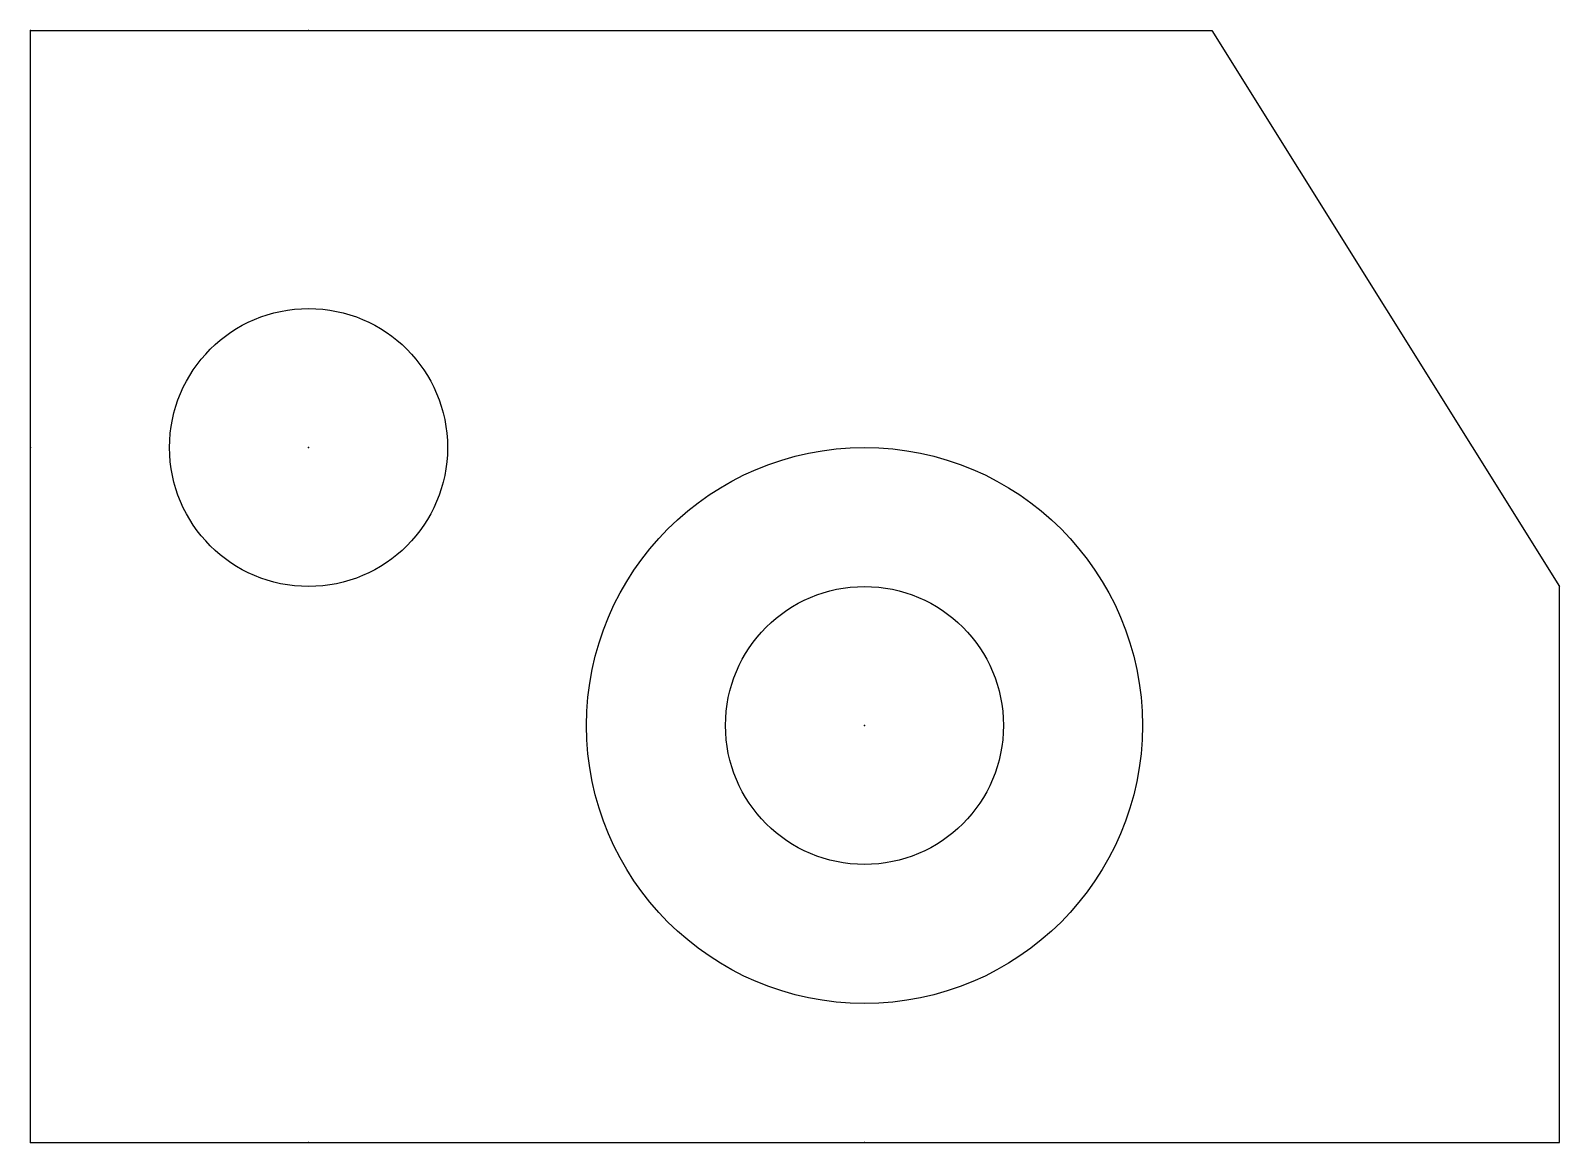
# Model space of a CAD drawing. Header units: millimetres. Extents: x 50 to 55.5, y 50 to 54.
import ezdxf

# ---------------------------------------------------------------- set-up
doc = ezdxf.new("R2010")
doc.units = ezdxf.units.MM

msp = doc.modelspace()

# ---------------------------------------------------------------- linework, layer by layer
for p, q in [((50, 50), (50, 54)), ((50, 54), (54.25, 54)), ((54.25, 54), (55.5, 52)), ((55.5, 50), (55.5, 52)), ((50, 50), (55.5, 50))]:
    msp.add_line(p, q)
for centre, radius in [((51, 52.5), 0.5), ((53, 51.5), 1), ((53, 51.5), 0.5)]:
    msp.add_circle(centre, radius)
for p in [(50, 54), (50, 54), (51, 54), (51, 54), (50, 52.5), (51, 52.5), (53, 51.5), (50, 50), (50, 50), (50, 50), (50, 50), (50, 50), (51, 50), (51, 50), (53, 50), (53, 50)]:
    msp.add_point(p)

doc.saveas('drawing.dxf')
